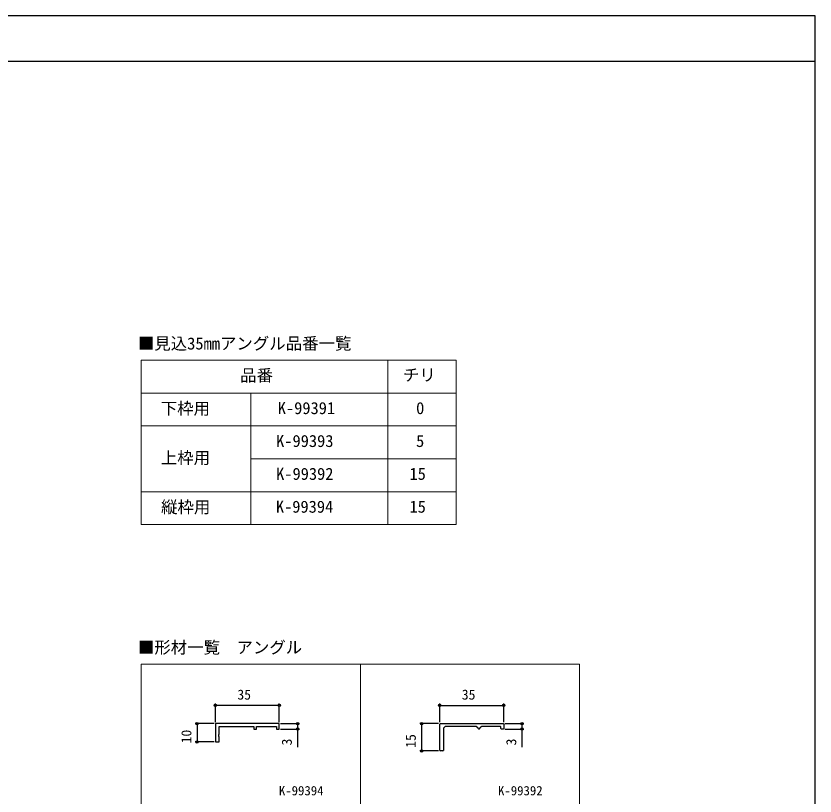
# Model space of a CAD drawing. Units: millimetres, scale not verified. Extents: x -437 to 438, y -681 to 678.
# Drawn here: x 0.6 to 438.2, y 216.7 to 644 of the extents above; entities that cross this region are included whole.
import ezdxf
from ezdxf.enums import TextEntityAlignment as Align

# ---------------------------------------------------------------- set-up
doc = ezdxf.new("R2010")
doc.units = ezdxf.units.MM
doc.header["$LTSCALE"] = 4
doc.layers.add('0-1_TABLE1', color=7, linetype='Continuous', lineweight=18)
for name, color, linetype in [('0-2_USER1', 3, 'Continuous'), ('0-3_YKK_11', 7, 'Continuous'), ('0-6_YKK_D', 6, 'Continuous'), ('0-7_YKK_ZWAK', 7, 'Continuous')]:
    doc.layers.add(name, color=color, linetype=linetype)
doc.styles.add('ＭＳ ゴシック', font='')
doc.styles.get('ＭＳ ゴシック').set_extended_font_data('MS Gothic')

msp = doc.modelspace()

# ---------------------------------------------------------------- linework, layer by layer
at = {"layer": '0-1_TABLE1'}
for p, q in [((69.263, 455.413), (241.763, 455.413)), ((69.263, 455.413), (69.263, 365.413)), ((204.263, 455.413), (204.263, 365.413)), ((241.763, 455.413), (241.763, 365.413)), ((69.263, 437.413), (241.763, 437.413)), ((129.263, 437.413), (129.263, 365.413)), ((69.263, 419.413), (241.763, 419.413)), ((129.263, 401.413), (241.763, 401.413)), ((69.263, 383.413), (241.763, 383.413)), ((69.263, 365.413), (241.763, 365.413)), ((69.263, 288.921), (309.263, 288.921)), ((69.263, 288.921), (69.263, 128.921)), ((189.263, 288.921), (189.263, 128.921)), ((309.263, 288.921), (309.263, 128.921))]:
    msp.add_line(p, q, dxfattribs=at)
at = {"layer": '0-3_YKK_11'}
for p, q in [((233.014, 256.358), (232.714, 256.058)), ((233.014, 256.358), (267.414, 256.358)), ((254.214, 253.358), (255.214, 254.358)), ((267.714, 256.058), (267.414, 256.358)), ((267.714, 256.058), (267.714, 253.658)), ((253.714, 253.658), (254.014, 253.358)), ((254.214, 253.358), (254.014, 253.358)), ((266.214, 253.658), (266.514, 253.358)), ((267.414, 253.358), (266.514, 253.358)), ((267.414, 253.358), (267.714, 253.658)), ((232.714, 241.658), (233.014, 241.358)), ((234.414, 241.358), (233.014, 241.358)), ((234.414, 241.358), (234.714, 241.658))]:
    msp.add_line(p, q, dxfattribs=at)
msp.add_lwpolyline([(144.818, 256.358), (109.818, 256.358), (109.818, 246.358), (111.818, 246.358), (111.818, 249.187), (111.675, 249.379), (111.675, 250.337), (111.818, 250.529), (111.818, 254.858), (130.818, 254.858), (130.818, 253.358), (132.318, 253.358), (132.318, 254.858), (143.318, 254.858), (143.318, 253.358), (144.818, 253.358)], close=True, dxfattribs=at)
for points in [[(232.714, 241.658), (232.714, 254.858), (232.714, 256.058)], [(253.714, 253.658), (253.714, 253.858), (252.714, 254.858), (235.714, 254.858), (234.714, 253.858), (234.714, 241.658)], [(266.214, 253.658), (266.214, 254.558), (265.914, 254.858), (255.514, 254.858), (255.214, 254.558), (255.214, 254.358)]]:
    msp.add_lwpolyline(points, dxfattribs=at)
at = {"layer": '0-6_YKK_D'}
for p, q in [((109.818, 257.058), (109.818, 267.358)), ((144.818, 257.058), (144.818, 267.358)), ((232.714, 257.058), (232.714, 267.358)), ((267.714, 257.058), (267.714, 267.358)), ((144.818, 266.358), (109.818, 266.358)), ((232.714, 266.358), (267.714, 266.358)), ((109.118, 256.358), (98.818, 256.358)), ((99.818, 256.358), (99.818, 246.358)), ((145.518, 256.358), (155.818, 256.358)), ((232.014, 256.358), (221.714, 256.358)), ((222.714, 256.358), (222.714, 241.358)), ((268.414, 256.358), (278.714, 256.358)), ((145.518, 253.358), (155.818, 253.358)), ((268.414, 253.358), (278.714, 253.358)), ((109.118, 246.358), (98.818, 246.358)), ((232.014, 241.358), (221.714, 241.358))]:
    msp.add_line(p, q, dxfattribs=at)
for points in [[(154.818, 256.358), (154.818, 253.358), (154.818, 243.462)], [(277.714, 256.358), (277.714, 253.358), (277.714, 243.462)]]:
    msp.add_lwpolyline(points, dxfattribs=at)
for centre in [(109.818, 266.358), (144.818, 266.358), (232.714, 266.358), (267.714, 266.358), (99.818, 256.358), (154.818, 256.358), (154.818, 253.358), (222.714, 256.358), (277.714, 256.358), (277.714, 253.358), (99.818, 246.358), (222.714, 241.358)]:
    msp.add_circle(centre, 0.637, dxfattribs=at)
at = {"layer": '0-7_YKK_ZWAK'}
for p, q in [((438.2, 644), (-436.8, 644)), ((438.2, 619), (-436.8, 619))]:
    msp.add_line(p, q, dxfattribs=at)
msp.add_lwpolyline([(-436.8, -681), (438.2, -681), (438.2, 644)], dxfattribs=at)

# ---------------------------------------------------------------- texts
at = {"layer": '0-1_TABLE1', "style": 'ＭＳ ゴシック'}
for s, p in [('品番', (123.366, 441.836)), ('チリ', (212.556, 442.092)), ('下枠用', (79.883, 423.708)), ('K-99391', (143.982, 423.913)), ('0', (219.741, 423.913)), ('K-99393', (143.087, 405.913)), ('5', (219.741, 405.913)), ('上枠用', (79.934, 396.708)), ('K-99392', (143.087, 387.913)), ('15', (216.11, 387.913)), ('縦枠用', (80.062, 369.708)), ('K-99394', (142.959, 369.913)), ('15', (216.11, 369.913))]:
    msp.add_text(s, height=6.598, dxfattribs=at).set_placement(p, align=Align.BOTTOM_LEFT)
at = {"layer": '0-2_USER1', "style": 'ＭＳ ゴシック'}
for s, height, p in [('■見込35mmアングル品番一覧', 6.598, (67.371, 459.316)), ('■形材一覧\u3000アングル', 6.598, (67.371, 292.825)), ('K-99394', 5.132, (144.61, 215.523)), ('K-99392', 5.132, (264.61, 215.523))]:
    msp.add_text(s, height=height, dxfattribs=at).set_placement(p, align=Align.BOTTOM_LEFT)
at = {"layer": '0-6_YKK_D', "style": 'ＭＳ ゴシック'}
for p in [(121.864, 267.858), (244.759, 267.858)]:
    msp.add_text('35', height=5.499, dxfattribs=at).set_placement(p, align=Align.BOTTOM_LEFT)
for s, p in [('10', (98.318, 245.52)), ('15', (221.214, 243.105)), ('3', (153.318, 244.408)), ('3', (276.214, 244.408))]:
    msp.add_text(s, height=5.499, rotation=90, dxfattribs=at).set_placement(p, align=Align.BOTTOM_LEFT)

doc.saveas('drawing.dxf')
